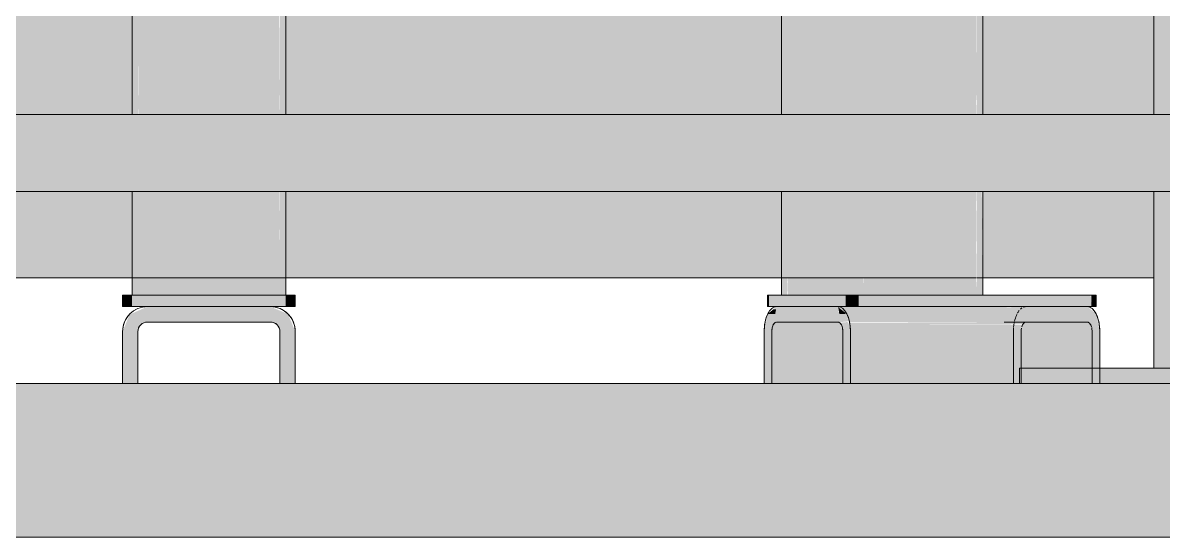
# Model space of a CAD drawing. Header units: millimetres. Extents: x -11450 to 1579, y -1115 to 3078.
# Drawn here: x -4057 to -3463, y -80 to 188 of the extents above; entities that cross this region are included whole.
import ezdxf

# ---------------------------------------------------------------- set-up
doc = ezdxf.new("R2010")
doc.units = ezdxf.units.MM
for name, color, linetype, lineweight in [('G-XREF-____-OTLN', 8, 'Continuous', 9), ('M-EQPM-____-OTLN', 50, 'Continuous', 9), ('P-PIPE-____-OTLN', 3, 'Continuous', 9), ('S-BEAR', 7, 'Continuous', 9)]:
    doc.layers.add(name, color=color, linetype=linetype, lineweight=lineweight)

# ---------------------------------------------------------------- blocks, each defined once
blk = doc.blocks.new('SLM 0100 frame 19_02_26 - ASY SLM 0100 frame_iam-1661710-Разрез 11')
at = {"layer": 'G-XREF-____-OTLN'}
for points in [[(-5300, 136), (-3380, 136), (-3380, 140), (-5300, 140), (-5300, 138.83)], [(-4233.5, 104), (-3380, 104), (-3380, 136), (-5300, 136), (-5300, 104), (-4259.3, 104)], [(-3382.12, 100), (-3380, 100), (-3380, 104), (-5300, 104), (-5300, 100), (-3407.92, 100)], [(-7340, -80), (660, -80), (660, 0), (-7340, 0), (-7340, -6.1)]]:
    blk.add_hatch(color=256, dxfattribs=at).paths.add_polyline_path(points)
for p, q in [((-3380, 140), (-5300, 140)), ((-5300, 100), (-3380, 100)), ((-7340, 0), (660, 0)), ((-7340, -80), (660, -80))]:
    blk.add_line(p, q, dxfattribs=at)
blk = doc.blocks.new('SLM 0100 frame 19_02_26 - Standard-1660941-Разрез 11')
blk.add_blockref('SLM 0100 frame 19_02_26 - ASY SLM 0100 frame_iam-1661710-Разрез 11', (0, 0))
blk = doc.blocks.new('Filter column D940 26_01_26 - ASY SLM 1600 Filter column D940_iam-1452039-Разрез 11')
at = {"layer": 'G-XREF-____-OTLN'}
h = blk.add_hatch(color=254, dxfattribs=at)
h.paths.add_polyline_path([(-3661.5, 46), (-3660.9, 46), (-3660.9, 55), (-3661.5, 55)])
h.paths.add_polyline_path([(-3661.5, 195), (-3660.9, 195), (-3661.22, 260.16), (-3661.5, 260.16), (-3661.5, 204.15)])
h.paths.add_polyline_path([(-3661.5, 353.76), (-3660.9, 353.76), (-3660.92, 480.72), (-3661.5, 480.72), (-3661.5, 379.37)])
h = blk.add_hatch(color=254, dxfattribs=at)
h.paths.add_polyline_path([(-3559.81, 46), (-3557.62, 46), (-3557.62, 55), (-3559.81, 55)])
h.paths.add_polyline_path([(-3557.62, 195), (-3557.62, 254), (-3559.81, 254), (-3559.81, 195), (-3557.89, 195)])
for points in [[(-3668.73, 40), (-3668.23, 40), (-3668.23, 46), (-3668.73, 46)], [(-3623.26, 40), (-3621.4, 40), (-3621.4, 46), (-3628.23, 46), (-3628.23, 40), (-3624.3, 40)], [(-3500.16, 40), (-3498.33, 40), (-3498.33, 46), (-3500.16, 46)], [(-3666.73, 0), (-3666.73, 27), (-3670.73, 27), (-3670.73, 0)]]:
    blk.add_hatch(color=254, dxfattribs=at).paths.add_polyline_path(points)
h = blk.add_hatch(color=254, dxfattribs=at)
h.paths.add_polyline_path([(-3666.73, 27), (-3665.92, 30.6), (-3664.23, 32), (-3664.23, 40), (-3665.92, 38.58), (-3664.5, 38.57), (-3664.94, 36.19), (-3668.83, 36.19), (-3670.73, 27)])
h.paths.add_polyline_path([(-3630.46, 32), (-3626.84, 32.35), (-3627.63, 36.19), (-3631.57, 36.46), (-3632.23, 38.1), (-3632.23, 32), (-3630.74, 32)])
for p, q in [((-4000, 55), (-4000, 46)), ((-3920, 46), (-3920, 55)), ((-3661.7, 55), (-3661.7, 46)), ((-3556.81, 46), (-3556.81, 55)), ((-4005, 46), (-4005, 40)), ((-4005, 46), (-4000, 46)), ((-4005, 46), (-4003.54, 46)), ((-4003.54, 46), (-4000, 46)), ((-4000, 46), (-3998.24, 46)), ((-4000, 46), (-3997.16, 46)), ((-3997, 46), (-4000, 46)), ((-4000, 46), (-3997, 46)), ((-3998.24, 46), (-3997.16, 46)), ((-3997.16, 46), (-3994, 46)), ((-3997.16, 46), (-3994, 46)), ((-3994, 46), (-3997, 46)), ((-3994, 46), (-3997, 46)), ((-3967.36, 46), (-3997, 46)), ((-3997, 46), (-3967.36, 46)), ((-3994, 46), (-3967.36, 46)), ((-3967.36, 46), (-3994, 46)), ((-3967.36, 46), (-3994, 46)), ((-3994, 46), (-3967.36, 46)), ((-3968.5, 46), (-3967.36, 46)), ((-3968.5, 46), (-3967.36, 46)), ((-3967.36, 46), (-3952.64, 46)), ((-3952.64, 46), (-3967.36, 46)), ((-3952.64, 46), (-3967.36, 46)), ((-3967.36, 46), (-3952.64, 46)), ((-3967.36, 46), (-3960, 46)), ((-3967.36, 46), (-3960, 46)), ((-3952.64, 46), (-3967.36, 46)), ((-3967.36, 46), (-3952.64, 46)), ((-3960, 46), (-3952.64, 46)), ((-3960, 46), (-3952.64, 46)), ((-3952.64, 46), (-3926, 46)), ((-3926, 46), (-3952.64, 46)), ((-3926, 46), (-3952.64, 46)), ((-3952.64, 46), (-3926, 46)), ((-3952.64, 46), (-3951.5, 46)), ((-3952.64, 46), (-3951.5, 46)), ((-3923, 46), (-3952.64, 46)), ((-3952.64, 46), (-3923, 46)), ((-3923, 46), (-3926, 46)), ((-3923, 46), (-3926, 46)), ((-3926, 46), (-3922.84, 46)), ((-3926, 46), (-3922.84, 46)), ((-3920, 46), (-3923, 46)), ((-3923, 46), (-3920, 46)), ((-3922.84, 46), (-3920, 46)), ((-3922.84, 46), (-3921.76, 46)), ((-3921.76, 46), (-3920, 46)), ((-3920, 46), (-3916.46, 46)), ((-3920, 46), (-3916.46, 46)), ((-3916.46, 46), (-3915, 46)), ((-3916.46, 46), (-3915, 46)), ((-3915, 40), (-3915, 46)), ((-3668.9, 46), (-3668.9, 40)), ((-3668.9, 46), (-3668.73, 46)), ((-3668.86, 46), (-3668.23, 46)), ((-3668.73, 46), (-3666.4, 46)), ((-3668.23, 46), (-3661.5, 46)), ((-3661.5, 46), (-3666.4, 46)), ((-3661.7, 46), (-3661.5, 46)), ((-3661.65, 46), (-3660.9, 46)), ((-3661.5, 46), (-3658.7, 46)), ((-3658.6, 46), (-3661.5, 46)), ((-3661.5, 46), (-3658.7, 46)), ((-3660.9, 46), (-3658.7, 46)), ((-3658.3, 46), (-3658.7, 46)), ((-3658.6, 46), (-3658.7, 46)), ((-3657.2, 46), (-3658.6, 46)), ((-3599.81, 46), (-3658.6, 46)), ((-3560.22, 46), (-3658.6, 46)), ((-3624.3, 46), (-3658.3, 46)), ((-3658.3, 46), (-3626.9, 46)), ((-3658.3, 46), (-3628.23, 46)), ((-3657.2, 46), (-3598.31, 46)), ((-3628.23, 46), (-3625.19, 46)), ((-3626.9, 46), (-3623.26, 46)), ((-3625.19, 46), (-3621.4, 46)), ((-3620.2, 46), (-3624.3, 46)), ((-3623.26, 46), (-3618.7, 46)), ((-3621.4, 46), (-3560.22, 46)), ((-3561.31, 46), (-3620.2, 46)), ((-3618.7, 46), (-3560.22, 46)), ((-3599.81, 46), (-3595.26, 46)), ((-3594.22, 46), (-3598.31, 46)), ((-3595.26, 46), (-3591.62, 46)), ((-3594.22, 46), (-3560.22, 46)), ((-3560.22, 46), (-3591.62, 46)), ((-3560.09, 46), (-3561.31, 46)), ((-3559.81, 46), (-3560.22, 46)), ((-3559.81, 46), (-3559.92, 46)), ((-3559.81, 46), (-3557.02, 46)), ((-3557.62, 46), (-3559.81, 46)), ((-3559.81, 46), (-3557.02, 46)), ((-3557.02, 46), (-3559.81, 46)), ((-3557.62, 46), (-3556.87, 46)), ((-3557.02, 46), (-3556.81, 46)), ((-3557.02, 46), (-3543.01, 46)), ((-3545.16, 46), (-3557.02, 46)), ((-3545.16, 46), (-3543.05, 46)), ((-3544.15, 46), (-3543.01, 46)), ((-3543.05, 46), (-3538.33, 46)), ((-3543.01, 46), (-3535.65, 46)), ((-3543.01, 46), (-3528.29, 46)), ((-3543.01, 46), (-3535.65, 46)), ((-3528.29, 46), (-3538.33, 46)), ((-3535.65, 46), (-3528.29, 46)), ((-3535.65, 46), (-3528.29, 46)), ((-3528.29, 46), (-3527.15, 46)), ((-3528.29, 46), (-3500.16, 46)), ((-3498.33, 46), (-3528.29, 46)), ((-3500.16, 46), (-3497.83, 46)), ((-3498.33, 46), (-3497.7, 46)), ((-3497.83, 46), (-3497.66, 46)), ((-3497.66, 40), (-3497.66, 46)), ((-4000, 40), (-4005, 40)), ((-4003.54, 40), (-4005, 40)), ((-4000, 40), (-4003.54, 40)), ((-3992, 40), (-4000, 40)), ((-4000, 40), (-3992, 40)), ((-3968.66, 40), (-3992, 40)), ((-3992, 40), (-3968.66, 40)), ((-3992, 40), (-3968.66, 40)), ((-3968.66, 40), (-3992, 40)), ((-3970, 40), (-3968.66, 40)), ((-3967.36, 40), (-3968.66, 40)), ((-3968.66, 40), (-3967.36, 40)), ((-3968.66, 40), (-3967.77, 40)), ((-3968.66, 40), (-3967.77, 40)), ((-3968.66, 40), (-3967.36, 40)), ((-3967.36, 40), (-3968.66, 40)), ((-3967.36, 40), (-3968.5, 40)), ((-3967.77, 40), (-3960, 40)), ((-3967.77, 40), (-3960, 40)), ((-3960, 40), (-3967.36, 40)), ((-3960, 40), (-3967.36, 40)), ((-3952.64, 40), (-3967.36, 40)), ((-3967.36, 40), (-3952.64, 40)), ((-3967.36, 40), (-3952.64, 40)), ((-3952.64, 40), (-3967.36, 40)), ((-3952.64, 40), (-3960, 40)), ((-3952.64, 40), (-3960, 40)), ((-3960, 40), (-3952.23, 40)), ((-3960, 40), (-3952.23, 40)), ((-3951.34, 40), (-3952.64, 40)), ((-3952.64, 40), (-3951.34, 40)), ((-3951.5, 40), (-3952.64, 40)), ((-3952.64, 40), (-3951.34, 40)), ((-3951.34, 40), (-3952.64, 40)), ((-3952.23, 40), (-3951.34, 40)), ((-3952.23, 40), (-3951.34, 40)), ((-3928, 40), (-3951.34, 40)), ((-3951.34, 40), (-3928, 40)), ((-3951.34, 40), (-3928, 40)), ((-3928, 40), (-3951.34, 40)), ((-3951.34, 40), (-3950, 40)), ((-3951.34, 40), (-3950, 40)), ((-3920, 40), (-3928, 40)), ((-3928, 40), (-3920, 40)), ((-3915, 40), (-3920, 40)), ((-3916.46, 40), (-3920, 40)), ((-3915, 40), (-3916.46, 40)), ((-3668.73, 40), (-3668.9, 40)), ((-3668.23, 40), (-3668.87, 40)), ((-3666.4, 40), (-3668.73, 40)), ((-3664.23, 40), (-3668.23, 40)), ((-3666.4, 40), (-3664.23, 40)), ((-3544.31, 40), (-3664.23, 40)), ((-3664.23, 40), (-3545.16, 40)), ((-3628.23, 40), (-3664.23, 40)), ((-3664.23, 40), (-3632.23, 40)), ((-3621.4, 40), (-3628.23, 40)), ((-3544.31, 40), (-3621.4, 40)), ((-3545.58, 40), (-3544.31, 40)), ((-3545.58, 40), (-3544.31, 40)), ((-3544.36, 40), (-3545.16, 40)), ((-3543.05, 40), (-3544.36, 40)), ((-3543.01, 40), (-3544.31, 40)), ((-3543.01, 40), (-3544.31, 40)), ((-3544.31, 40), (-3543.42, 40)), ((-3544.31, 40), (-3543.42, 40)), ((-3543.01, 40), (-3544.15, 40)), ((-3543.42, 40), (-3527.88, 40)), ((-3543.42, 40), (-3535.65, 40)), ((-3538.33, 40), (-3543.05, 40)), ((-3536.92, 40), (-3543.01, 40)), ((-3535.65, 40), (-3543.01, 40)), ((-3528.29, 40), (-3543.01, 40)), ((-3535.65, 40), (-3543.01, 40)), ((-3538.33, 40), (-3528.29, 40)), ((-3534.33, 40), (-3536.92, 40)), ((-3528.29, 40), (-3535.65, 40)), ((-3528.29, 40), (-3535.65, 40)), ((-3535.65, 40), (-3527.88, 40)), ((-3528.29, 40), (-3534.33, 40)), ((-3527.15, 40), (-3528.29, 40)), ((-3526.99, 40), (-3528.29, 40)), ((-3528.29, 40), (-3526.99, 40)), ((-3526.99, 40), (-3528.29, 40)), ((-3527.88, 40), (-3526.99, 40)), ((-3527.88, 40), (-3526.99, 40)), ((-3502.33, 40), (-3526.99, 40)), ((-3526.99, 40), (-3502.33, 40)), ((-3526.99, 40), (-3525.65, 40)), ((-3502.33, 40), (-3526.99, 40)), ((-3500.16, 40), (-3502.33, 40)), ((-3502.33, 40), (-3498.33, 40)), ((-3497.83, 40), (-3500.16, 40)), ((-3497.7, 40), (-3498.33, 40)), ((-3497.66, 40), (-3497.83, 40)), ((-3968.66, 32), (-3992, 32)), ((-3992, 32), (-3968.66, 32)), ((-3968.66, 32), (-3970, 32)), ((-3960, 32), (-3968.66, 32)), ((-3960, 32), (-3968.66, 32)), ((-3951.34, 32), (-3968.66, 32)), ((-3968.66, 32), (-3951.34, 32)), ((-3951.34, 32), (-3960, 32)), ((-3951.34, 32), (-3960, 32)), ((-3928, 32), (-3951.34, 32)), ((-3951.34, 32), (-3928, 32)), ((-3950, 32), (-3951.34, 32)), ((-3632.23, 32), (-3664.23, 32)), ((-3544.31, 32), (-3545.65, 32)), ((-3544.31, 32), (-3545.65, 32)), ((-3537.18, 32), (-3544.31, 32)), ((-3537.18, 32), (-3544.31, 32)), ((-3535.86, 32), (-3537.07, 32)), ((-3535.86, 32), (-3537.07, 32)), ((-3534.06, 32), (-3535.65, 32)), ((-3534.06, 32), (-3535.65, 32)), ((-3534.33, 32), (-3526.99, 32)), ((-3526.99, 32), (-3534.06, 32)), ((-3526.99, 32), (-3534.06, 32)), ((-3525.65, 32), (-3526.99, 32)), ((-3525.65, 32), (-3526.99, 32)), ((-3526.99, 32), (-3502.33, 32)), ((-4005, 0), (-4005, 27)), ((-4005, 27), (-4005, 0)), ((-3997, 27), (-3997, 0)), ((-3997, 27), (-3997, 0)), ((-3923, 27), (-3923, 0)), ((-3923, 27), (-3923, 0)), ((-3915, 0), (-3915, 27)), ((-3915, 27), (-3915, 0)), ((-3670.73, 0), (-3670.73, 27)), ((-3666.73, 27), (-3666.73, 0)), ((-3629.73, 27), (-3629.73, 0)), ((-3625.73, 27), (-3625.73, 0)), ((-3540.83, 27), (-3540.83, 0)), ((-3536.83, 27), (-3536.83, 8)), ((-3499.83, 27), (-3499.83, 8)), ((-3495.83, 8), (-3495.83, 27))]:
    blk.add_line(p, q, dxfattribs=at)
for centre, radius, start, end in [((-3992, 27), 13, 90, 180), ((-3992, 27), 13, 135, 180), ((-3992, 27), 13, 90, 135), ((-3928, 27), 13, 0, 90), ((-3928, 27), 13, 45, 90), ((-3928, 27), 13, 360, 45), ((-3992, 27), 5, 90, 180), ((-3992, 27), 5, 135, 180), ((-3992, 27), 5, 90, 135), ((-3928, 27), 5, 360, 90), ((-3928, 27), 5, 45, 90), ((-3928, 27), 5, 360, 45)]:
    blk.add_arc(centre, radius, start, end, dxfattribs=at)
for centre, major_axis, start_param, end_param in [((-3664.23, 27), (0, 13), 0.785398, 1.570796), ((-3664.23, 27), (0, 13), 0, 0.785398), ((-3632.23, 27), (0, 13), 6.016338, 6.233946), ((-3632.23, 27), (0, 13), 5.786639, 5.962768), ((-3632.23, 27), (0, 13), 5.558967, 5.694137), ((-3632.23, 27), (0, 13), 5.169754, 5.497787), ((-3534.33, 27), (0, 13), 0.785398, 0.84812), ((-3534.33, 27), (0, 13), 0.553957, 0.724218), ((-3534.33, 27), (0, 13), 0.320417, 0.44284), ((-3534.33, 27), (0, 13), 0.049239, 0.225649), ((-3502.33, 27), (0, 13), 5.497787, 6.283185), ((-3502.33, 27), (0, 13), 4.908739, 5.497787), ((-3664.23, 27), (0, 5), 0.785398, 1.044568), ((-3664.23, 27), (0, 5), 0.74866, 0.785398), ((-3664.23, 27), (0, 5), 0.216562, 0.74866), ((-3632.23, 27), (0, 5), 5.497787, 6.283185), ((-3632.23, 27), (0, 5), 5.28049, 5.497787), ((-3632.23, 27), (0, 13), 5.051948, 5.105088), ((-3632.23, 27), (0, 13), 4.921482, 4.974833), ((-3534.33, 27), (0, 13), 1.26872, 1.374447), ((-3534.33, 27), (0, 13), 1.178097, 1.243718), ((-3534.33, 27), (0, 13), 0.869054, 1.143596), ((-3534.33, 27), (0, 5), 0, 1.060288), ((-3502.33, 27), (0, 5), 6.066623, 6.283185), ((-3502.33, 27), (0, 5), 5.497787, 6.019444), ((-3502.33, 27), (0, 5), 5.222898, 5.497787), ((-3664.23, 27), (0, 5), 1.139124, 1.555077), ((-3632.23, 27), (0, 5), 4.712389, 5.144062), ((-3632.23, 27), (0, 13), 4.712389, 4.878417), ((-3534.33, 27), (0, 13), 1.404768, 1.561495), ((-3534.33, 27), (0, 5), 1.218834, 1.570796), ((-3502.33, 27), (0, 5), 4.712389, 5.144062), ((-3502.33, 27), (0, 13), 4.712389, 4.878417)]:
    blk.add_ellipse(centre, major_axis=major_axis, ratio=0.5, start_param=start_param, end_param=end_param, dxfattribs=at)
blk = doc.blocks.new('Filter column D940 26_01_26 - Standard-1452046-Разрез 11')
blk.add_blockref('Filter column D940 26_01_26 - ASY SLM 1600 Filter column D940_iam-1452039-Разрез 11', (0, 0))
blk = doc.blocks.new('Filter column D940 26_01_26 - ASY SLM 1600 Filter column D940_iam-V168-Разрез 11')
at = {"layer": 'G-XREF-____-OTLN'}
h = blk.add_hatch(color=9, dxfattribs=at)
h.paths.add_polyline_path([(-3561.31, 46), (-3559.92, 46), (-3560.22, 55), (-3618.7, 55), (-3618.7, 46), (-3562.72, 46)])
h.paths.add_polyline_path([(-3618.7, 195), (-3559.92, 195), (-3560.22, 254), (-3618.7, 253.96), (-3618.7, 204.15)])
h.paths.add_polyline_path([(-3610.18, 369.12), (-3610.18, 369.49), (-3618.7, 373.31), (-3618.7, 372.85), (-3611.56, 369.68)])
h.paths.add_polyline_path([(-3610.18, 406.35), (-3610.18, 406.5), (-3602.18, 406.5), (-3602.18, 498.36), (-3618.7, 491.42), (-3618.7, 411.35), (-3610.44, 406.5)])
h = blk.add_hatch(color=9, dxfattribs=at)
h.paths.add_polyline_path([(-3624.3, 46), (-3618.7, 46), (-3618.8, 55), (-3657.2, 55), (-3657.2, 46), (-3625.19, 46)])
h.paths.add_polyline_path([(-3626.9, 195), (-3618.7, 195), (-3618.7, 253.96), (-3656.68, 254), (-3656.68, 260.16), (-3657.2, 260.16), (-3657.2, 195), (-3640.12, 195)])
h.paths.add_polyline_path([(-3656.68, 353.76), (-3656.68, 360), (-3631.2, 360), (-3631.2, 379.33), (-3630.84, 379.37), (-3650.07, 391.76), (-3630.2, 418.11), (-3618.7, 411.35), (-3618.7, 491.42), (-3632.37, 486.06), (-3644.1, 482.42), (-3655.94, 480.72), (-3657.2, 480.72), (-3657.2, 353.76)])
h.paths.add_polyline_path([(-3618.7, 372.85), (-3618.7, 373.35), (-3621.2, 374.04), (-3619.38, 373.17)])
h = blk.add_hatch(color=9, dxfattribs=at)
h.paths.add_polyline_path([(-3657.2, 46), (-3657.23, 55), (-3658.6, 55), (-3658.3, 46)])
h.paths.add_polyline_path([(-3657.67, 195), (-3657.2, 195), (-3657.2, 260.16), (-3658.6, 260.16), (-3658.3, 195)])
h.paths.add_polyline_path([(-3658.16, 353.76), (-3657.2, 353.76), (-3657.2, 480.72), (-3658.6, 480.72), (-3658.3, 353.76)])
h.paths.add_polyline_path([(-3660.9, 480.72), (-3658.6, 481.05), (-3658.7, 483.34), (-3660.9, 482.69), (-3660.9, 480.77)])
h = blk.add_hatch(color=254, dxfattribs=at)
h.paths.add_polyline_path([(-3658.6, 46), (-3658.76, 55), (-3660.9, 55), (-3660.9, 46), (-3658.7, 46)])
h.paths.add_polyline_path([(-3658.7, 195), (-3658.6, 195), (-3658.7, 260.16), (-3660.9, 260.16), (-3660.9, 195), (-3659.63, 195)])
h.paths.add_polyline_path([(-3658.6, 353.76), (-3658.7, 480.72), (-3660.9, 480.72), (-3660.61, 353.76), (-3658.7, 353.76)])
h = blk.add_hatch(color=254, dxfattribs=at)
h.paths.add_polyline_path([(-3557.02, 46), (-3557.07, 55), (-3557.62, 55), (-3557.62, 46)])
h.paths.add_polyline_path([(-3557.43, 195), (-3557.02, 195), (-3557.36, 254), (-3557.62, 253.92), (-3557.62, 195)])
h = blk.add_hatch(color=9, dxfattribs=at)
h.paths.add_polyline_path([(-3994, 46), (-3994.08, 55), (-3997, 55), (-3997, 46), (-3996.12, 46)])
h.paths.add_polyline_path([(-3997, 195), (-3994, 195), (-3994, 213.41), (-3997, 214.66), (-3997, 204.15)])
h.paths.add_polyline_path([(-3997, 227.59), (-3997, 238.51), (-3998.24, 236.2), (-3998.16, 229.61)])
h = blk.add_hatch(color=9, dxfattribs=at)
h.paths.add_polyline_path([(-3923, 46), (-3923.02, 55), (-3926, 55), (-3926, 46), (-3923.88, 46)])
h.paths.add_polyline_path([(-3923, 195), (-3923.34, 214.51), (-3926, 213.41), (-3926, 195), (-3923.16, 195)])
h.paths.add_polyline_path([(-3923, 227.59), (-3921.76, 229.9), (-3921.88, 236.56), (-3923, 238.51), (-3923, 229.61)])
h = blk.add_hatch(color=254, dxfattribs=at)
h.paths.add_polyline_path([(-4000, 46), (-3997, 46), (-3997, 55), (-4000, 55)])
h.paths.add_polyline_path([(-3997, 195), (-3997, 214.66), (-4000, 215.9), (-4000, 195), (-3998.24, 195)])
h = blk.add_hatch(color=254, dxfattribs=at)
h.paths.add_polyline_path([(-3921.76, 46), (-3920, 46), (-3920.04, 55), (-3923, 55), (-3923, 46)])
h.paths.add_polyline_path([(-3923, 195), (-3920, 195), (-3920, 215.9), (-3923, 214.66), (-3923, 204.15)])
h = blk.add_hatch(color=9, dxfattribs=at)
h.paths.add_polyline_path([(-3926, 46), (-3926, 55), (-3994, 55), (-3994, 46), (-3949.71, 46)])
h.paths.add_polyline_path([(-3926, 195), (-3926, 213.41), (-3934.88, 210.17), (-3960.77, 206.96), (-3987.94, 210.9), (-3994, 213.41), (-3994, 195), (-3949.71, 195)])
h = blk.add_hatch(color=254, dxfattribs=at)
h.paths.add_polyline_path([(-3559.92, 46), (-3559.81, 46), (-3559.92, 55)])
h.paths.add_polyline_path([(-3559.92, 195), (-3559.81, 195), (-3559.92, 204.15)])
for color, points in [(254, [(-4003.54, 40), (-4000, 40), (-4000, 46), (-4005, 46), (-4005, 40)]), (9, [(-3967.36, 40), (-3952.64, 40), (-3952.64, 46), (-3967.36, 46)]), (254, [(-3916.46, 40), (-3915, 40), (-3915, 46), (-3920, 46), (-3920, 40), (-3918.81, 40)]), (254, [(-3665.95, 40), (-3628.23, 40), (-3628.23, 46), (-3668.23, 46), (-3668.23, 40), (-3666, 40)]), (9, [(-3536.09, 40), (-3528.29, 40), (-3528.29, 46), (-3543.01, 46), (-3543.01, 40), (-3536.92, 40)]), (254, [(-3497.83, 40), (-3497.83, 46), (-3498.33, 46), (-3498.33, 40)]), (254, [(-3997, 27), (-3995.54, 30.54), (-3992, 32), (-3992, 40), (-4001.31, 35.91), (-4005, 27), (-4001.31, 27)]), (9, [(-3952.64, 32), (-3951.34, 32), (-3951.34, 40), (-3968.66, 40), (-3968.66, 32), (-3960, 32)]), (254, [(-3923, 27), (-3915, 27), (-3918.81, 36.19), (-3928, 40), (-3928, 32), (-3924.46, 30.54), (-3923.8, 28.94)]), (254, [(-3665.92, 36.19), (-3664.94, 36.22), (-3664.5, 38.58), (-3666, 38.54), (-3668.83, 36.19), (-3665.95, 36.19)]), (254, [(-3632.23, 32), (-3632.23, 40), (-3664.23, 40), (-3664.23, 32), (-3640.12, 32)]), (254, [(-3628.78, 36.19), (-3627.99, 36.49), (-3632.19, 39.76), (-3631.52, 36.19), (-3629.93, 36.19)]), (9, [(-3625.73, 30.54), (-3535.65, 30.91), (-3534.33, 32), (-3526.99, 32), (-3526.99, 40), (-3544.31, 39.69), (-3544.31, 32), (-3626.68, 31.6), (-3626.21, 30.54)]), (254, [(-3629.73, 27), (-3630.93, 30.93), (-3632.23, 32), (-3664.72, 31.6), (-3666, 30.54), (-3666.73, 27), (-3630.46, 27)]), (9, [(-3625.73, 27), (-3536.83, 27), (-3536.09, 30.54), (-3626.47, 30.58), (-3627.16, 32), (-3631.74, 31.6), (-3630.35, 30), (-3629.73, 27), (-3626.21, 27)]), (254, [(-4005, 0), (-3997, 0), (-3997, 27), (-4005, 27)]), (254, [(-3923, 0), (-3915, 0), (-3915, 27), (-3923, 27)]), (254, [(-3630.46, 0), (-3629.73, 0), (-3629.73, 27), (-3666.73, 27), (-3666.73, 0), (-3640.12, 0)]), (9, [(-3626.21, 0), (-3625.73, 0), (-3625.73, 27), (-3629.73, 27), (-3629.73, 0)]), (9, [(-3540.35, 0), (-3537.62, 0), (-3537.62, 8), (-3536.83, 8), (-3536.92, 27), (-3625.73, 27), (-3625.73, 0), (-3540.83, 0)]), (254, [(-3500.56, 8), (-3495.83, 8), (-3495.83, 27), (-3536.83, 27), (-3536.83, 8), (-3536.09, 8)])]:
    blk.add_hatch(color=color, dxfattribs=at).paths.add_polyline_path(points)
h = blk.add_hatch(color=254, dxfattribs=at)
h.paths.add_polyline_path([(-3992, 40), (-3967.36, 40), (-3967.36, 46), (-4000, 46), (-4000, 40), (-3994, 40)])
h.paths.add_polyline_path([(-3920, 40), (-3920, 46), (-3952.64, 46), (-3952.64, 40), (-3921.76, 40)])
h = blk.add_hatch(color=254, dxfattribs=at)
h.paths.add_polyline_path([(-3559.92, 40), (-3543.01, 40), (-3543.01, 46), (-3621.4, 46), (-3621.4, 40), (-3560.22, 40)])
h.paths.add_polyline_path([(-3500.16, 40), (-3500.56, 46), (-3528.29, 46), (-3528.29, 40), (-3500.56, 40)])
h = blk.add_hatch(color=254, dxfattribs=at)
h.paths.add_polyline_path([(-3975.51, 32), (-3968.66, 32), (-3968.66, 40), (-3992, 40), (-3992, 32)])
h.paths.add_polyline_path([(-3928, 32), (-3928, 40), (-3951.34, 40), (-3951.34, 32), (-3949.71, 32)])
h = blk.add_hatch(color=254, dxfattribs=at)
h.paths.add_polyline_path([(-3499.83, 27), (-3495.83, 27), (-3497.73, 36.19), (-3502.33, 40), (-3526.99, 39.82), (-3526.99, 32), (-3534.81, 31.6), (-3536.09, 30.54), (-3536.83, 27), (-3500.56, 27)])
h.paths.add_polyline_path([(-3603.94, 32), (-3544.31, 32), (-3544.31, 40), (-3631.94, 39.76), (-3627.63, 36.19), (-3626.68, 32), (-3614.32, 32)])
for p, q in [((-4000, 523.82), (-4000, 140)), ((-3920, 140), (-3920, 523.82)), ((-3556.81, 140), (-3556.81, 517.43)), ((-3661.7, 480.72), (-3661.7, 140)), ((-4000, 100), (-4000, 46)), ((-3920, 46), (-3920, 100)), ((-3661.7, 100), (-3661.7, 46)), ((-3556.81, 46), (-3556.81, 100)), ((-4005, 46), (-4005, 40)), ((-4005, 46), (-4000, 46)), ((-4005, 46), (-4000, 46)), ((-4000, 46), (-3994, 46)), ((-4000, 46), (-3997.16, 46)), ((-4000, 46), (-3997, 46)), ((-3920, 46), (-4000, 46)), ((-3997.16, 46), (-3994, 46)), ((-3994, 46), (-3997, 46)), ((-3994, 46), (-3997, 46)), ((-3997, 46), (-3967.36, 46)), ((-3967.36, 46), (-3994, 46)), ((-3994, 46), (-3967.36, 46)), ((-3994, 46), (-3967.36, 46)), ((-3967.36, 46), (-3994, 46)), ((-3968.5, 46), (-3960, 46)), ((-3952.64, 46), (-3967.36, 46)), ((-3967.36, 46), (-3952.64, 46)), ((-3967.36, 46), (-3952.64, 46)), ((-3952.64, 46), (-3967.36, 46)), ((-3967.36, 46), (-3952.64, 46)), ((-3960, 46), (-3951.5, 46)), ((-3926, 46), (-3952.64, 46)), ((-3952.64, 46), (-3926, 46)), ((-3952.64, 46), (-3926, 46)), ((-3926, 46), (-3952.64, 46)), ((-3952.64, 46), (-3923, 46)), ((-3923, 46), (-3926, 46)), ((-3926, 46), (-3922.84, 46)), ((-3926, 46), (-3920, 46)), ((-3923, 46), (-3926, 46)), ((-3923, 46), (-3920, 46)), ((-3922.84, 46), (-3920, 46)), ((-3920, 46), (-3915, 46)), ((-3920, 46), (-3915, 46)), ((-3915, 40), (-3915, 46)), ((-3668.9, 46), (-3668.9, 40)), ((-3668.9, 46), (-3668.23, 46)), ((-3668.73, 46), (-3666.4, 46)), ((-3628.23, 46), (-3668.23, 46)), ((-3666.4, 46), (-3661.5, 46)), ((-3661.7, 46), (-3660.9, 46)), ((-3661.5, 46), (-3658.7, 46)), ((-3661.5, 46), (-3658.6, 46)), ((-3626.9, 46), (-3660.9, 46)), ((-3657.2, 46), (-3658.7, 46)), ((-3658.6, 46), (-3599.81, 46)), ((-3658.6, 46), (-3560.22, 46)), ((-3658.3, 46), (-3624.3, 46)), ((-3598.31, 46), (-3657.2, 46)), ((-3628.23, 46), (-3621.4, 46)), ((-3626.9, 46), (-3623.26, 46)), ((-3620.2, 46), (-3624.3, 46)), ((-3623.26, 46), (-3618.7, 46)), ((-3500.16, 46), (-3621.4, 46)), ((-3620.2, 46), (-3561.31, 46)), ((-3559.81, 46), (-3618.7, 46)), ((-3599.81, 46), (-3591.62, 46)), ((-3594.22, 46), (-3598.31, 46)), ((-3560.22, 46), (-3594.22, 46)), ((-3591.62, 46), (-3560.22, 46)), ((-3559.81, 46), (-3561.31, 46)), ((-3559.81, 46), (-3560.22, 46)), ((-3559.81, 46), (-3557.62, 46)), ((-3559.81, 46), (-3556.81, 46)), ((-3559.81, 46), (-3557.02, 46)), ((-3557.62, 46), (-3556.87, 46)), ((-3557.02, 46), (-3545.16, 46)), ((-3545.16, 46), (-3543.05, 46)), ((-3544.15, 46), (-3528.29, 46)), ((-3543.05, 46), (-3538.33, 46)), ((-3543.01, 46), (-3527.15, 46)), ((-3538.33, 46), (-3528.29, 46)), ((-3528.29, 46), (-3498.33, 46)), ((-3500.16, 46), (-3497.66, 46)), ((-3498.33, 46), (-3497.7, 46)), ((-3497.66, 40), (-3497.66, 46)), ((-4000, 40), (-4005, 40)), ((-4000, 40), (-4005, 40)), ((-4000, 40), (-3920, 40)), ((-3992, 40), (-4000, 40)), ((-3968.66, 40), (-3992, 40)), ((-3928, 40), (-3992, 40)), ((-3992, 40), (-3968.66, 40)), ((-3970, 40), (-3960, 40)), ((-3967.36, 40), (-3968.66, 40)), ((-3968.66, 40), (-3967.36, 40)), ((-3960, 40), (-3968.5, 40)), ((-3967.77, 40), (-3960, 40)), ((-3952.64, 40), (-3967.36, 40)), ((-3967.36, 40), (-3952.64, 40)), ((-3951.5, 40), (-3960, 40)), ((-3960, 40), (-3952.23, 40)), ((-3960, 40), (-3950, 40)), ((-3951.34, 40), (-3952.64, 40)), ((-3952.64, 40), (-3951.34, 40)), ((-3928, 40), (-3951.34, 40)), ((-3951.34, 40), (-3928, 40)), ((-3920, 40), (-3928, 40)), ((-3915, 40), (-3920, 40)), ((-3915, 40), (-3920, 40)), ((-3668.23, 40), (-3668.9, 40)), ((-3666.4, 40), (-3668.73, 40)), ((-3668.23, 40), (-3628.23, 40)), ((-3664.23, 40), (-3666.4, 40)), ((-3545.16, 40), (-3664.23, 40)), ((-3632.23, 40), (-3664.23, 40)), ((-3629.64, 40), (-3632.23, 40)), ((-3502.33, 40), (-3629.64, 40)), ((-3621.4, 40), (-3628.23, 40)), ((-3621.4, 40), (-3500.16, 40)), ((-3545.65, 40), (-3543.42, 40)), ((-3544.36, 40), (-3545.16, 40)), ((-3543.05, 40), (-3544.36, 40)), ((-3544.31, 40), (-3525.65, 40)), ((-3528.29, 40), (-3544.15, 40)), ((-3543.42, 40), (-3527.88, 40)), ((-3538.33, 40), (-3543.05, 40)), ((-3527.15, 40), (-3543.01, 40)), ((-3528.29, 40), (-3538.33, 40)), ((-3534.33, 40), (-3528.29, 40)), ((-3526.99, 40), (-3528.29, 40)), ((-3528.29, 40), (-3526.99, 40)), ((-3527.88, 40), (-3526.99, 40)), ((-3502.33, 40), (-3526.99, 40)), ((-3526.99, 40), (-3502.33, 40)), ((-3498.33, 40), (-3502.33, 40)), ((-3497.66, 40), (-3500.16, 40)), ((-3497.69, 40), (-3498.33, 40)), ((-3992, 32), (-3928, 32)), ((-3968.66, 32), (-3992, 32)), ((-3960, 32), (-3970, 32)), ((-3951.34, 32), (-3968.66, 32)), ((-3950, 32), (-3960, 32)), ((-3928, 32), (-3951.34, 32)), ((-3664.23, 32), (-3632.23, 32)), ((-3526.99, 32), (-3545.65, 32)), ((-3525.65, 32), (-3544.31, 32)), ((-3526.99, 32), (-3534.33, 32)), ((-3502.33, 32), (-3526.99, 32)), ((-4005, 0), (-4005, 27)), ((-4005, 27), (-4005, 0)), ((-3997, 27), (-3997, 0)), ((-3997, 27), (-3997, 0)), ((-3923, 27), (-3923, 0)), ((-3923, 27), (-3923, 0)), ((-3915, 0), (-3915, 27)), ((-3915, 27), (-3915, 0)), ((-3670.73, 27), (-3670.73, 0)), ((-3666.73, 27), (-3666.73, 0)), ((-3629.73, 27), (-3629.73, 0)), ((-3625.73, 0), (-3625.73, 27)), ((-3540.83, 0), (-3540.83, 27)), ((-3536.83, 27), (-3536.83, 0)), ((-3499.83, 27), (-3499.83, 0)), ((-3495.83, 27), (-3495.83, 0))]:
    blk.add_line(p, q, dxfattribs=at)
for centre, radius, start, end in [((-3992, 27), 13, 90, 180), ((-3992, 27), 13, 90, 180), ((-3928, 27), 13, 45, 90), ((-3928, 27), 13, 360, 90), ((-3928, 27), 13, 0, 45), ((-3992, 27), 5, 90, 180), ((-3992, 27), 5, 90, 180), ((-3928, 27), 5, 0, 90), ((-3928, 27), 5, 0, 90)]:
    blk.add_arc(centre, radius, start, end, dxfattribs=at)
for centre, major_axis, start_param, end_param in [((-3664.23, 27), (0, 13), 0, 1.570796), ((-3632.23, 27), (0, 13), 4.712389, 6.283185), ((-3534.33, 27), (0, 13), 0.785398, 0.84812), ((-3534.33, 27), (0, 13), 0.553957, 0.724218), ((-3534.33, 27), (0, 13), 0.320417, 0.44284), ((-3534.33, 27), (0, 13), 0.049239, 0.225649), ((-3502.33, 27), (0, 13), 4.712389, 6.283185), ((-3664.23, 27), (0, 5), 0, 1.570796), ((-3632.23, 27), (0, 5), 4.712389, 6.283185), ((-3534.33, 27), (0, 13), 1.26872, 1.374447), ((-3534.33, 27), (0, 13), 1.178097, 1.243718), ((-3534.33, 27), (0, 13), 0.869054, 1.143596), ((-3534.33, 27), (0, 5), 0, 1.060288), ((-3502.33, 27), (0, 5), 6.066623, 6.283185), ((-3502.33, 27), (0, 5), 5.222898, 6.019444), ((-3534.33, 27), (0, 13), 1.404768, 1.561495), ((-3534.33, 27), (0, 5), 1.218834, 1.570796), ((-3502.33, 27), (0, 5), 4.712389, 5.144062)]:
    blk.add_ellipse(centre, major_axis=major_axis, ratio=0.5, start_param=start_param, end_param=end_param, dxfattribs=at)
blk = doc.blocks.new('Filter column D940 26_01_26 - Standard-V169-Разрез 11')
blk.add_blockref('Filter column D940 26_01_26 - ASY SLM 1600 Filter column D940_iam-V168-Разрез 11', (0, 0))
blk = doc.blocks.new('Стойка-2500 - Стойка-2500-V375-Разрез 11')
at = {"layer": 'S-BEAR'}
h = blk.add_hatch(color=256, dxfattribs=at)
h.paths.add_polyline_path([(-3467.62, 8), (-3407.62, 8), (-3407.92, 100), (-3467.62, 100), (-3467.62, 63.99)])
h.paths.add_polyline_path([(-3467.62, 140), (-3407.62, 140), (-3407.62, 2508), (-3467.62, 2508), (-3467.62, 169.11)])
for color, points in [(9, [(-3536.92, 0), (-3536.83, 0), (-3536.92, 8), (-3537.62, 8), (-3537.62, 0)]), (253, [(-3495.83, 0), (-3495.83, 8), (-3536.83, 8), (-3536.83, 0)]), (256, [(-3380, 0), (-3380, 8), (-3495.83, 8), (-3495.83, 0), (-3382.12, 0)])]:
    blk.add_hatch(color=color, dxfattribs=at).paths.add_polyline_path(points)
for p, q in [((-3467.62, 139.95), (-3467.62, 2508)), ((-3467.62, 8), (-3467.62, 100)), ((-3537.62, 8), (-3536.92, 8)), ((-3537.62, 0), (-3537.62, 8)), ((-3536.83, 8), (-3495.83, 8)), ((-3495.83, 8), (-3380, 8))]:
    blk.add_line(p, q, dxfattribs=at)

msp = doc.modelspace()

# ---------------------------------------------------------------- hatches: boundary and pattern name
at = {"layer": 'P-PIPE-____-OTLN'}
h = msp.add_hatch(color=33, dxfattribs=at)
h.paths.add_polyline_path([(-3898.1112, 150), (-3661.5001, 150), (-3661.5001, 195), (-3920, 195), (-3920, 150)])
h.paths.add_polyline_path([(-4258.4999, 150), (-4000, 150), (-4000, 195), (-4258.4999, 194.7612), (-4258.4999, 159.8331)])
h.paths.add_polyline_path([(-4364.0458, 150), (-4362.9807, 150), (-4362.9807, 195), (-4364.0458, 194.9222), (-4364.0458, 161.056)])
h.paths.add_polyline_path([(-3557.0193, 150), (-3467.625, 150), (-3467.625, 195), (-3557.0193, 195), (-3557.0193, 151.7056)])
h = msp.add_hatch(color=253, dxfattribs=at)
h.paths.add_polyline_path([(-4362.9807, 150), (-4360.0829, 150), (-4360.1852, 195), (-4362.9807, 194.9206), (-4362.9807, 161.0436)])
h.paths.add_polyline_path([(-4259.3038, 150), (-4258.4999, 150), (-4258.698, 195), (-4261.3976, 194.7656), (-4261.3976, 150)])
h.paths.add_polyline_path([(-3997, 150), (-3997, 195), (-4000, 195), (-4000, 150), (-3998.2426, 150)])
h.paths.add_polyline_path([(-3923, 150), (-3920, 150), (-3920, 195), (-3923, 195), (-3923, 155.9459)])
h.paths.add_polyline_path([(-3658.6024, 150), (-3658.6024, 195), (-3661.5001, 195), (-3661.3619, 150), (-3660.9007, 150)])
h.paths.add_polyline_path([(-3559.9171, 150), (-3557.0193, 150), (-3557.0193, 195), (-3559.9171, 195), (-3559.9171, 151.7392)])
h = msp.add_hatch(color=9, dxfattribs=at)
h.paths.add_polyline_path([(-3926, 150), (-3923, 150), (-3923.2895, 195), (-3997, 195), (-3996.798, 150), (-3949.7101, 150)])
h.paths.add_polyline_path([(-4360.0829, 150), (-4261.3976, 150), (-4261.3976, 195), (-4360.0829, 194.9162), (-4360.0829, 161.01)])
h.paths.add_polyline_path([(-3559.9171, 150), (-3560.2168, 195), (-3658.6024, 195), (-3658.6024, 150), (-3560.1516, 150)])
h = msp.add_hatch(color=33, dxfattribs=at)
h.paths.add_polyline_path([(-3485.3196, 140), (-3467.625, 140), (-3467.625, 150), (-3557.0193, 150), (-3557.0193, 140), (-3511.1191, 140)])
h.paths.add_polyline_path([(-4362.9807, 140), (-4362.9807, 150), (-4364.0458, 150), (-4364.0458, 140)])
h.paths.add_polyline_path([(-4258.4999, 140), (-4000, 140), (-4000, 150), (-4258.4999, 150), (-4258.4999, 148.1862)])
h.paths.add_polyline_path([(-3920, 140), (-3661.5001, 140), (-3661.5001, 150), (-3920, 150), (-3920, 144.2643)])
h = msp.add_hatch(color=253, dxfattribs=at)
h.paths.add_polyline_path([(-4362.9807, 140), (-4360.0829, 140), (-4360.1852, 150), (-4362.9807, 150), (-4362.9807, 149.3968)])
h.paths.add_polyline_path([(-3998.5884, 140), (-3997, 140), (-3997, 150), (-4000, 150), (-4000, 140)])
h.paths.add_polyline_path([(-3557.5693, 140), (-3557.0193, 140.0587), (-3557.0193, 150), (-3559.9171, 150), (-3559.8148, 140)])
h.paths.add_polyline_path([(-3923, 140), (-3920, 140), (-3920, 150), (-3923, 150), (-3923, 144.2991)])
h.paths.add_polyline_path([(-4261.3976, 140), (-4258.4999, 140), (-4258.6381, 150), (-4261.3976, 150), (-4261.3976, 148.2198)])
h.paths.add_polyline_path([(-3660.9007, 140), (-3658.6024, 140), (-3658.6024, 150), (-3661.5001, 150), (-3661.3752, 140)])
h = msp.add_hatch(color=9, dxfattribs=at)
h.paths.add_polyline_path([(-3926, 140), (-3923, 140), (-3923.202, 150), (-3997, 150), (-3996.8174, 140), (-3949.7101, 140)])
h.paths.add_polyline_path([(-4360.0829, 140), (-4261.3976, 140), (-4261.3976, 150), (-4360.0829, 150), (-4360.0829, 149.3632)])
h.paths.add_polyline_path([(-3559.9171, 140), (-3560.2168, 150), (-3658.6024, 150), (-3658.6024, 140), (-3560.1579, 140)])
h = msp.add_hatch(color=40, dxfattribs=at)
h.paths.add_polyline_path([(-4401.297, 80), (-4362.9807, 80), (-4362.9807, 100), (-4364.0458, 100), (-4364.0458, 97), (-4401.297, 97), (-4401.297, 84.6358)])
h.paths.add_polyline_path([(-4207.7049, 80), (-4000, 80), (-4000, 100), (-4258.4999, 100), (-4258.4999, 80)])
h.paths.add_polyline_path([(-3920, 80), (-3661.5001, 80), (-3661.5001, 100), (-3920, 99.701), (-3920, 83.2953)])
h.paths.add_polyline_path([(-3467.625, 80), (-3467.625, 100), (-3557.0193, 100), (-3557.0193, 80), (-3485.3196, 80)])
h = msp.add_hatch(color=31, dxfattribs=at)
h.paths.add_polyline_path([(-4362.9807, 80), (-4360.0829, 80), (-4360.1852, 100), (-4362.9807, 100), (-4362.9807, 86.0355)])
h.paths.add_polyline_path([(-4261.3976, 80), (-4258.4999, 80), (-4258.5717, 100), (-4261.3976, 100), (-4261.3976, 85.4071)])
h.paths.add_polyline_path([(-3997, 80), (-3997, 100), (-4000, 100), (-4000, 80), (-3998.2426, 80)])
h.paths.add_polyline_path([(-3923, 80), (-3920, 80), (-3920, 100), (-3923, 99.7124), (-3923, 83.3138)])
h.paths.add_polyline_path([(-3557.2182, 80), (-3557.0193, 80), (-3557.3352, 100), (-3559.9171, 100), (-3559.8148, 80)])
h.paths.add_polyline_path([(-3658.6024, 80), (-3658.6024, 100), (-3661.5001, 100), (-3661.4549, 80), (-3660.9007, 80)])
h = msp.add_hatch(color=9, dxfattribs=at)
h.paths.add_polyline_path([(-3925.6991, 80), (-3923, 80), (-3923.1049, 100), (-3997, 99.9935), (-3996.9339, 80), (-3926, 80)])
h.paths.add_polyline_path([(-4321.6852, 80), (-4261.3976, 80), (-4261.3976, 100), (-4360.0829, 100), (-4359.7832, 80), (-4323.7996, 80)])
h.paths.add_polyline_path([(-3559.9171, 80), (-3560.2168, 100), (-3658.6024, 100), (-3658.6024, 80), (-3560.1955, 80)])
h = msp.add_hatch(color=40, dxfattribs=at)
h.paths.add_polyline_path([(-3846.5122, 55), (-3661.5001, 55.2233), (-3661.5001, 80), (-3920, 80), (-3920, 55), (-3898.1112, 55)])
h.paths.add_polyline_path([(-4388.3012, 55), (-4362.9807, 55), (-4362.9807, 80), (-4401.297, 79.8021), (-4401.297, 55)])
h.paths.add_polyline_path([(-4000, 55), (-4000, 80), (-4258.4999, 80), (-4258.4999, 55), (-4001.3091, 55)])
h.paths.add_polyline_path([(-3557.0193, 55), (-3467.625, 55.0654), (-3467.625, 80), (-3557.0193, 80), (-3557.0193, 55.1382)])
h = msp.add_hatch(color=31, dxfattribs=at)
h.paths.add_polyline_path([(-4360.0829, 55), (-4360.1852, 80), (-4362.9807, 80), (-4362.9281, 55), (-4360.1852, 55)])
h.paths.add_polyline_path([(-4259.3038, 55), (-4258.4999, 55), (-4258.5451, 80), (-4261.3976, 80), (-4261.3976, 55)])
h.paths.add_polyline_path([(-3660.9007, 55), (-3658.6024, 55.2209), (-3658.6024, 80), (-3661.5001, 80), (-3661.4882, 55)])
h.paths.add_polyline_path([(-3998.2757, 55), (-3997, 55), (-3997, 80), (-4000, 80), (-4000, 55)])
h.paths.add_polyline_path([(-3557.0719, 55), (-3557.0193, 55.1382), (-3557.2182, 80), (-3559.9171, 80), (-3559.8148, 55)])
h.paths.add_polyline_path([(-3923, 55), (-3920, 55), (-3920, 80), (-3923, 80), (-3923, 55.4363)])
h = msp.add_hatch(color=9, dxfattribs=at)
h.paths.add_polyline_path([(-3640.1165, 55), (-3559.9171, 55.1406), (-3560.2168, 80), (-3658.6024, 80), (-3658.6024, 55), (-3657.2046, 55)])
h.paths.add_polyline_path([(-3975.5096, 55), (-3923, 55), (-3923.0661, 80), (-3997, 80), (-3996.9825, 55), (-3994, 55)])
h.paths.add_polyline_path([(-4359.7832, 55), (-4261.3976, 55), (-4261.3976, 80), (-4360.0829, 80), (-4359.7889, 55)])

# ---------------------------------------------------------------- linework, layer by layer
at = {"layer": 'P-PIPE-____-OTLN', "color": 7, "lineweight": 20}
for p, q in [((-4259.0993, 55), (-3998.2757, 55)), ((-3921.7243, 55), (-3657.2324, 55)), ((-3559.8148, 55), (-3467.625, 55))]:
    msp.add_line(p, q, dxfattribs=at)
at = {"layer": 'P-PIPE-____-OTLN', "color": 252, "lineweight": 20}
for p, q in [((-3998.2426, 55), (-3996.1213, 55)), ((-3923.8787, 55), (-3921.7574, 55))]:
    msp.add_line(p, q, dxfattribs=at)
at = {"layer": 'P-PIPE-____-OTLN', "color": 43, "lineweight": 20}
for p, q in [((-3996.0791, 55), (-3994.0797, 55)), ((-3994, 55), (-3926, 55)), ((-3925.9203, 55), (-3923.9209, 55)), ((-3657.2046, 55), (-3623.3302, 55)), ((-3623.2575, 55), (-3618.7953, 55)), ((-3618.7046, 55), (-3596.0813, 55)), ((-3596.0384, 55), (-3594.251, 55)), ((-3594.2168, 55), (-3560.2168, 55))]:
    msp.add_line(p, q, dxfattribs=at)

# ---------------------------------------------------------------- block references
at = {"layer": 'G-XREF-____-OTLN'}
msp.add_blockref('SLM 0100 frame 19_02_26 - Standard-1660941-Разрез 11', (0, 0), dxfattribs=at)
at = {"layer": 'M-EQPM-____-OTLN'}
for name in ['Filter column D940 26_01_26 - Standard-1452046-Разрез 11', 'Filter column D940 26_01_26 - Standard-V169-Разрез 11']:
    msp.add_blockref(name, (0, 0), dxfattribs=at)
at = {"layer": 'S-BEAR'}
msp.add_blockref('Стойка-2500 - Стойка-2500-V375-Разрез 11', (0, 0), dxfattribs=at)

doc.saveas('drawing.dxf')
